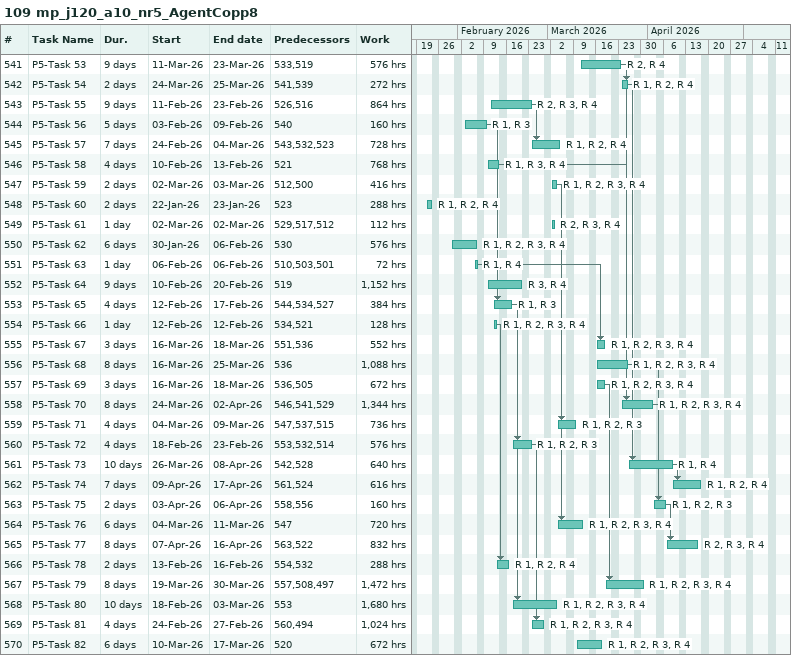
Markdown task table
109 mp_j120_a10_nr5_AgentCopp8

| ID | Task | Duration | Start | Finish | Predecessors | Resources | Work (h) |
|---|---|---|---|---|---|---|---|
| 541 | P5-Task 53 | 9d | 2026-03-11 | 2026-03-23 | 533, 519 | R 2, R 4 | 576 |
| 542 | P5-Task 54 | 2d | 2026-03-24 | 2026-03-25 | 541, 539 | R 1, R 2, R 4 | 272 |
| 543 | P5-Task 55 | 9d | 2026-02-11 | 2026-02-23 | 526, 516 | R 2, R 3, R 4 | 864 |
| 544 | P5-Task 56 | 5d | 2026-02-03 | 2026-02-09 | 540 | R 1, R 3 | 160 |
| 545 | P5-Task 57 | 7d | 2026-02-24 | 2026-03-04 | 543, 532, 523 | R 1, R 2, R 4 | 728 |
| 546 | P5-Task 58 | 4d | 2026-02-10 | 2026-02-13 | 521 | R 1, R 3, R 4 | 768 |
| 547 | P5-Task 59 | 2d | 2026-03-02 | 2026-03-03 | 512, 500 | R 1, R 2, R 3, R 4 | 416 |
| 548 | P5-Task 60 | 2d | 2026-01-22 | 2026-01-23 | 523 | R 1, R 2, R 4 | 288 |
| 549 | P5-Task 61 | 1d | 2026-03-02 | 2026-03-02 | 529, 517, 512 | R 2, R 3, R 4 | 112 |
| 550 | P5-Task 62 | 6d | 2026-01-30 | 2026-02-06 | 530 | R 1, R 2, R 3, R 4 | 576 |
| 551 | P5-Task 63 | 1d | 2026-02-06 | 2026-02-06 | 510, 503, 501 | R 1, R 4 | 72 |
| 552 | P5-Task 64 | 9d | 2026-02-10 | 2026-02-20 | 519 | R 3, R 4 | 1152 |
| 553 | P5-Task 65 | 4d | 2026-02-12 | 2026-02-17 | 544, 534, 527 | R 1, R 3 | 384 |
| 554 | P5-Task 66 | 1d | 2026-02-12 | 2026-02-12 | 534, 521 | R 1, R 2, R 3, R 4 | 128 |
| 555 | P5-Task 67 | 3d | 2026-03-16 | 2026-03-18 | 551, 536 | R 1, R 2, R 3, R 4 | 552 |
| 556 | P5-Task 68 | 8d | 2026-03-16 | 2026-03-25 | 536 | R 1, R 2, R 3, R 4 | 1088 |
| 557 | P5-Task 69 | 3d | 2026-03-16 | 2026-03-18 | 536, 505 | R 1, R 2, R 3, R 4 | 672 |
| 558 | P5-Task 70 | 8d | 2026-03-24 | 2026-04-02 | 546, 541, 529 | R 1, R 2, R 3, R 4 | 1344 |
| 559 | P5-Task 71 | 4d | 2026-03-04 | 2026-03-09 | 547, 537, 515 | R 1, R 2, R 3 | 736 |
| 560 | P5-Task 72 | 4d | 2026-02-18 | 2026-02-23 | 553, 532, 514 | R 1, R 2, R 3 | 576 |
| 561 | P5-Task 73 | 10d | 2026-03-26 | 2026-04-08 | 542, 528 | R 1, R 4 | 640 |
| 562 | P5-Task 74 | 7d | 2026-04-09 | 2026-04-17 | 561, 524 | R 1, R 2, R 4 | 616 |
| 563 | P5-Task 75 | 2d | 2026-04-03 | 2026-04-06 | 558, 556 | R 1, R 2, R 3 | 160 |
| 564 | P5-Task 76 | 6d | 2026-03-04 | 2026-03-11 | 547 | R 1, R 2, R 3, R 4 | 720 |
| 565 | P5-Task 77 | 8d | 2026-04-07 | 2026-04-16 | 563, 522 | R 2, R 3, R 4 | 832 |
| 566 | P5-Task 78 | 2d | 2026-02-13 | 2026-02-16 | 554, 532 | R 1, R 2, R 4 | 288 |
| 567 | P5-Task 79 | 8d | 2026-03-19 | 2026-03-30 | 557, 508, 497 | R 1, R 2, R 3, R 4 | 1472 |
| 568 | P5-Task 80 | 10d | 2026-02-18 | 2026-03-03 | 553 | R 1, R 2, R 3, R 4 | 1680 |
| 569 | P5-Task 81 | 4d | 2026-02-24 | 2026-02-27 | 560, 494 | R 1, R 2, R 3, R 4 | 1024 |
| 570 | P5-Task 82 | 6d | 2026-03-10 | 2026-03-17 | 520 | R 1, R 2, R 3, R 4 | 672 |
